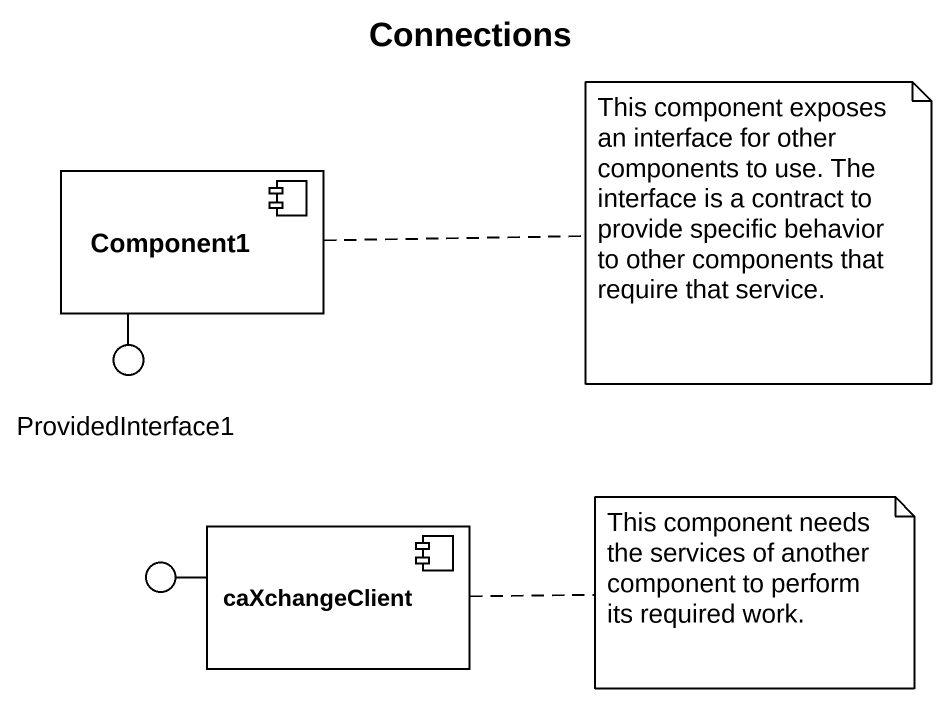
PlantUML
@startuml
title Connections
component Component1
() ProvidedInterface1
component caXchangeClient
() " " as lollipop1
Component1 -- ProvidedInterface1
caXchangeClient -left- lollipop1
note right of Component1 : This component exposes an interface for other components to use. The interface is a contract to provide specific behavior to other components that require that service.
note right of caXchangeClient : This component needs the services of another component to perform its required work.
@enduml
